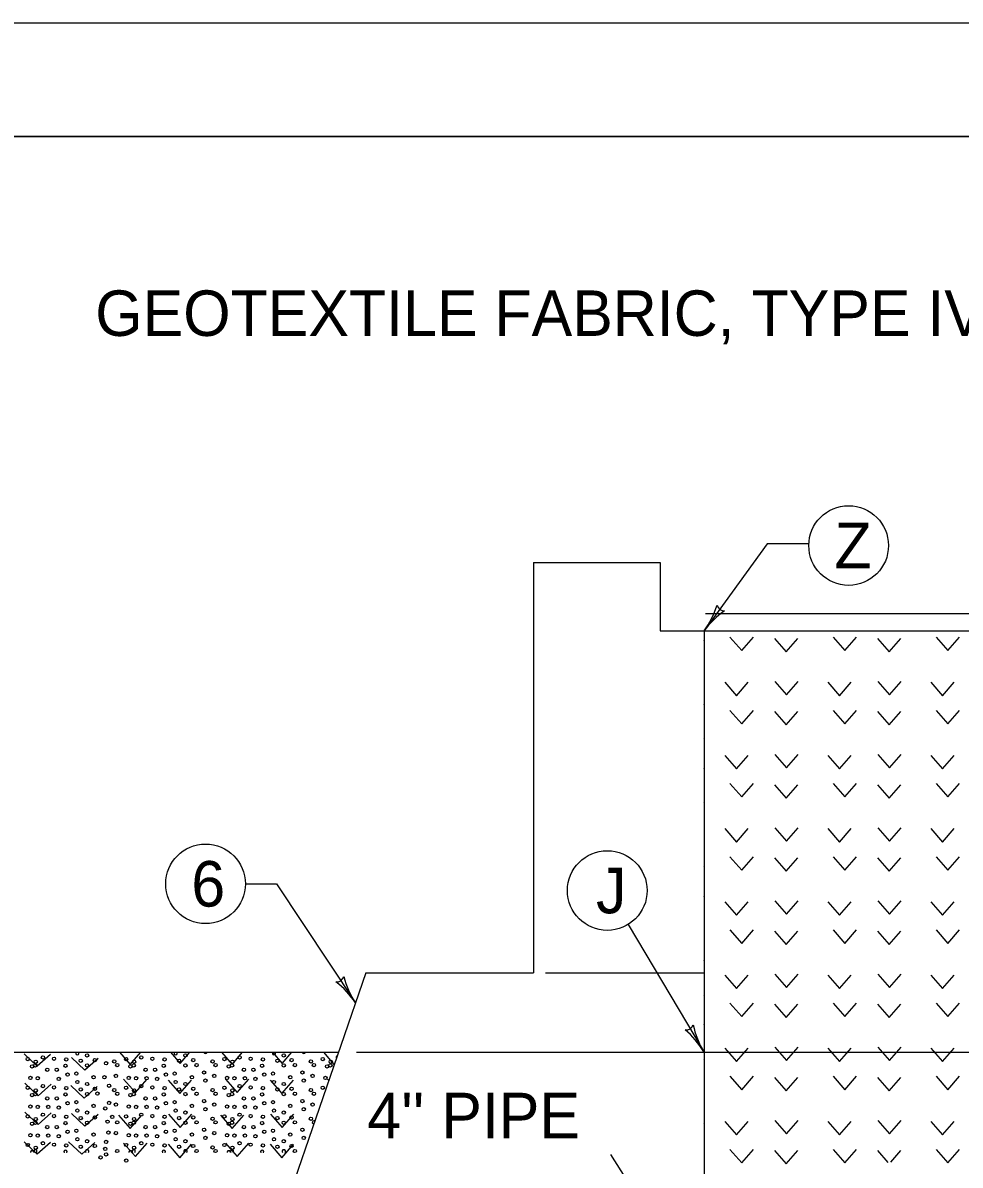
# Model space of a CAD drawing. Extents: x 1000 to 1036.3, y 1000 to 1022.
# Drawn here: x 1023.43 to 1027.55, y 1016.98 to 1022 of the extents above; entities that cross this region are included whole.
import ezdxf

# ---------------------------------------------------------------- set-up
doc = ezdxf.new("R2010")
doc.units = 0
for name, color, linetype in [('1', 7, 'Continuous'), ('10', 7, 'Continuous'), ('11', 7, 'Continuous'), ('5', 7, 'Continuous')]:
    doc.layers.add(name, color=color, linetype=linetype)

msp = doc.modelspace()

# ---------------------------------------------------------------- linework, layer by layer
at = {"layer": '1'}
for p, q in [((1026.6988, 1019.7098), (1026.4209, 1019.3275)), ((1026.8812, 1019.7098), (1026.6988, 1019.7098)), ((1025.6709, 1019.6278), (1026.2274, 1019.6278)), ((1025.6709, 1019.6278), (1025.6709, 1017.8258)), ((1026.2274, 1019.6278), (1026.2274, 1019.3275)), ((1026.4266, 1019.4047), (1030.8971, 1019.4047)), ((1026.2274, 1019.3275), (1035.2729, 1019.3275)), ((1026.4209, 1019.3275), (1026.4209, 1016.036)), ((1024.4055, 1018.2163), (1024.5428, 1018.2163)), ((1024.5428, 1018.2163), (1024.8894, 1017.6928)), ((1026.0868, 1018.0373), (1026.4209, 1017.4763)), ((1024.9352, 1017.8258), (1024.3185, 1016.036)), ((1024.9352, 1017.8258), (1025.6709, 1017.8258)), ((1025.724, 1017.8258), (1026.4209, 1017.8258)), ((1022.9757, 1017.4763), (1024.8148, 1017.4763)), ((1024.8942, 1017.4763), (1026.4209, 1017.4763)), ((1026.4209, 1017.4763), (1029.0487, 1017.4763)), ((1026.0105, 1017.027), (1026.4933, 1016.2573))]:
    msp.add_line(p, q, dxfattribs=at)
for points in [[(1023.5496, 1017.4665), (1023.4914, 1017.4152), (1023.4333, 1017.4699)], [(1023.7584, 1017.4494), (1023.7002, 1017.398), (1023.642, 1017.4528)], [(1023.553, 1017.3364), (1023.4949, 1017.2851), (1023.4367, 1017.3398)], [(1023.7549, 1017.3261), (1023.6968, 1017.2748), (1023.6386, 1017.3296)], [(1023.553, 1017.2097), (1023.4949, 1017.1584), (1023.4367, 1017.2132)], [(1023.7584, 1017.2029), (1023.7002, 1017.1515), (1023.642, 1017.2063)], [(1023.5496, 1017.0797), (1023.4914, 1017.0283), (1023.4333, 1017.0831)], [(1023.7447, 1017.0797), (1023.6865, 1017.0283), (1023.6283, 1017.0831)]]:
    msp.add_lwpolyline(points, dxfattribs=at)
for centre, radius, start, end in [((1026.1047, 1019.5574), 0.3909, 323.9867, 342.6555), ((1026.7372, 1019.0976), 0.3909, 125.3339, 143.9806), ((1026.5084, 1019.4477), 0.0313, 192.7613, 274.878), ((1026.1047, 1019.5574), 0.3909, 323.9745, 323.9867), ((1024.8074, 1017.8168), 0.0313, 262.2917, 344.4084), ((1025.2154, 1017.9087), 0.3909, 194.8643, 213.511), ((1024.5635, 1017.477), 0.3909, 33.5171, 52.1859), ((1024.5635, 1017.477), 0.3909, 33.5049, 33.5171), ((1026.3433, 1017.6062), 0.0313, 259.542, 341.6587), ((1026.0834, 1017.2784), 0.3909, 30.7674, 49.4361), ((1026.7552, 1017.6784), 0.3909, 192.1145, 210.7613), ((1026.0834, 1017.2784), 0.3909, 30.7551, 30.7674)]:
    msp.add_arc(centre, radius, start, end, dxfattribs=at)
at = {"layer": '10'}
for p, q in [((1000, 1022), (1036, 1022)), ((1007, 1021.5), (1035.5, 1021.5))]:
    msp.add_line(p, q, dxfattribs=at)
at = {"layer": '11'}
for p, q in [((1026.5347, 1019.3001), (1026.5861, 1019.2411)), ((1026.5861, 1019.2411), (1026.6375, 1019.3001)), ((1026.7301, 1019.2951), (1026.7816, 1019.2361)), ((1026.7816, 1019.2361), (1026.833, 1019.2951)), ((1026.9874, 1019.3001), (1027.0388, 1019.2411)), ((1027.0388, 1019.2411), (1027.0901, 1019.3001)), ((1027.1828, 1019.2951), (1027.2342, 1019.2361)), ((1027.2342, 1019.2361), (1027.2856, 1019.2951)), ((1027.4401, 1019.3001), (1027.4915, 1019.2411)), ((1027.4915, 1019.2411), (1027.5428, 1019.3001)), ((1026.5118, 1019.102), (1026.5632, 1019.043)), ((1026.5632, 1019.043), (1026.6146, 1019.102)), ((1026.7317, 1019.1061), (1026.7831, 1019.0472)), ((1026.7831, 1019.0472), (1026.8345, 1019.1061)), ((1026.9645, 1019.102), (1027.0159, 1019.043)), ((1027.0159, 1019.043), (1027.0672, 1019.102)), ((1027.1844, 1019.1061), (1027.2357, 1019.0472)), ((1027.2357, 1019.0472), (1027.2871, 1019.1061)), ((1027.4171, 1019.102), (1027.4686, 1019.043)), ((1027.4686, 1019.043), (1027.5199, 1019.102)), ((1026.5347, 1018.9786), (1026.5861, 1018.9196)), ((1026.5861, 1018.9196), (1026.6375, 1018.9786)), ((1026.7301, 1018.9735), (1026.7816, 1018.9146)), ((1026.7816, 1018.9146), (1026.833, 1018.9735)), ((1026.9874, 1018.9786), (1027.0388, 1018.9196)), ((1027.0388, 1018.9196), (1027.0901, 1018.9786)), ((1027.1828, 1018.9735), (1027.2342, 1018.9146)), ((1027.2342, 1018.9146), (1027.2856, 1018.9735)), ((1027.4401, 1018.9786), (1027.4915, 1018.9196)), ((1027.4915, 1018.9196), (1027.5428, 1018.9786)), ((1026.5118, 1018.7804), (1026.5632, 1018.7214)), ((1026.5632, 1018.7214), (1026.6146, 1018.7804)), ((1026.7317, 1018.7846), (1026.7831, 1018.7256)), ((1026.7831, 1018.7256), (1026.8345, 1018.7846)), ((1026.9645, 1018.7804), (1027.0159, 1018.7214)), ((1027.0159, 1018.7214), (1027.0672, 1018.7804)), ((1027.1844, 1018.7846), (1027.2357, 1018.7256)), ((1027.2357, 1018.7256), (1027.2871, 1018.7846)), ((1027.4171, 1018.7804), (1027.4686, 1018.7214)), ((1027.4686, 1018.7214), (1027.5199, 1018.7804)), ((1026.5347, 1018.657), (1026.5861, 1018.598)), ((1026.5861, 1018.598), (1026.6375, 1018.657)), ((1026.9874, 1018.657), (1027.0388, 1018.598)), ((1027.0388, 1018.598), (1027.0901, 1018.657)), ((1027.4401, 1018.657), (1027.4915, 1018.598)), ((1027.4915, 1018.598), (1027.5428, 1018.657)), ((1026.7301, 1018.6519), (1026.7816, 1018.593)), ((1026.7816, 1018.593), (1026.833, 1018.6519)), ((1027.1828, 1018.6519), (1027.2342, 1018.593)), ((1027.2342, 1018.593), (1027.2856, 1018.6519)), ((1026.5118, 1018.4588), (1026.5632, 1018.3998)), ((1026.5632, 1018.3998), (1026.6146, 1018.4588)), ((1026.7317, 1018.463), (1026.7831, 1018.4041)), ((1026.7831, 1018.4041), (1026.8345, 1018.463)), ((1026.9645, 1018.4588), (1027.0159, 1018.3998)), ((1027.0159, 1018.3998), (1027.0672, 1018.4588)), ((1027.1844, 1018.463), (1027.2357, 1018.4041)), ((1027.2357, 1018.4041), (1027.2871, 1018.463)), ((1027.4171, 1018.4588), (1027.4686, 1018.3998)), ((1027.4686, 1018.3998), (1027.5199, 1018.4588)), ((1026.5347, 1018.3354), (1026.5861, 1018.2764)), ((1026.5861, 1018.2764), (1026.6375, 1018.3354)), ((1026.7301, 1018.3303), (1026.7816, 1018.2714)), ((1026.7816, 1018.2714), (1026.833, 1018.3303)), ((1026.9874, 1018.3354), (1027.0388, 1018.2764)), ((1027.0388, 1018.2764), (1027.0901, 1018.3354)), ((1027.1828, 1018.3303), (1027.2342, 1018.2714)), ((1027.2342, 1018.2714), (1027.2856, 1018.3303)), ((1027.4401, 1018.3354), (1027.4915, 1018.2764)), ((1027.4915, 1018.2764), (1027.5428, 1018.3354)), ((1026.5118, 1018.1372), (1026.5632, 1018.0782)), ((1026.5632, 1018.0782), (1026.6146, 1018.1372)), ((1026.7317, 1018.1414), (1026.7831, 1018.0825)), ((1026.7831, 1018.0825), (1026.8345, 1018.1414)), ((1026.9645, 1018.1372), (1027.0159, 1018.0782)), ((1027.0159, 1018.0782), (1027.0672, 1018.1372)), ((1027.1844, 1018.1414), (1027.2357, 1018.0825)), ((1027.2357, 1018.0825), (1027.2871, 1018.1414)), ((1027.4171, 1018.1372), (1027.4686, 1018.0782)), ((1027.4686, 1018.0782), (1027.5199, 1018.1372)), ((1026.5347, 1018.0138), (1026.5861, 1017.9548)), ((1026.5861, 1017.9548), (1026.6375, 1018.0138)), ((1026.7301, 1018.0087), (1026.7816, 1017.9498)), ((1026.7816, 1017.9498), (1026.833, 1018.0087)), ((1026.9874, 1018.0138), (1027.0388, 1017.9548)), ((1027.0388, 1017.9548), (1027.0901, 1018.0138)), ((1027.1828, 1018.0087), (1027.2342, 1017.9498)), ((1027.2342, 1017.9498), (1027.2856, 1018.0087)), ((1027.4401, 1018.0138), (1027.4915, 1017.9548)), ((1027.4915, 1017.9548), (1027.5428, 1018.0138)), ((1026.5118, 1017.8156), (1026.5632, 1017.7566)), ((1026.5632, 1017.7566), (1026.6146, 1017.8156)), ((1026.7317, 1017.8198), (1026.7831, 1017.7609)), ((1026.7831, 1017.7609), (1026.8345, 1017.8198)), ((1026.9645, 1017.8156), (1027.0159, 1017.7566)), ((1027.0159, 1017.7566), (1027.0672, 1017.8156)), ((1027.1844, 1017.8198), (1027.2357, 1017.7609)), ((1027.2357, 1017.7609), (1027.2871, 1017.8198)), ((1027.4171, 1017.8156), (1027.4686, 1017.7566)), ((1027.4686, 1017.7566), (1027.5199, 1017.8156)), ((1026.5347, 1017.6922), (1026.5861, 1017.6332)), ((1026.5861, 1017.6332), (1026.6375, 1017.6922)), ((1026.7301, 1017.6871), (1026.7816, 1017.6282)), ((1026.7816, 1017.6282), (1026.833, 1017.6871)), ((1026.9874, 1017.6922), (1027.0388, 1017.6332)), ((1027.0388, 1017.6332), (1027.0901, 1017.6922)), ((1027.1828, 1017.6871), (1027.2342, 1017.6282)), ((1027.2342, 1017.6282), (1027.2856, 1017.6871)), ((1027.4401, 1017.6922), (1027.4915, 1017.6332)), ((1027.4915, 1017.6332), (1027.5428, 1017.6922)), ((1026.5118, 1017.4941), (1026.5632, 1017.4351)), ((1026.5632, 1017.4351), (1026.6146, 1017.4941)), ((1026.7317, 1017.4982), (1026.7831, 1017.4393)), ((1026.7831, 1017.4393), (1026.8345, 1017.4982)), ((1026.9645, 1017.4941), (1027.0159, 1017.4351)), ((1027.0159, 1017.4351), (1027.0672, 1017.4941)), ((1027.1844, 1017.4982), (1027.2357, 1017.4393)), ((1027.2357, 1017.4393), (1027.2871, 1017.4982)), ((1027.4171, 1017.4941), (1027.4686, 1017.4351)), ((1027.4686, 1017.4351), (1027.5199, 1017.4941)), ((1026.5347, 1017.3706), (1026.5861, 1017.3116)), ((1026.5861, 1017.3116), (1026.6375, 1017.3706)), ((1026.7301, 1017.3656), (1026.7816, 1017.3066)), ((1026.7816, 1017.3066), (1026.833, 1017.3656)), ((1026.9874, 1017.3706), (1027.0388, 1017.3116)), ((1027.0388, 1017.3116), (1027.0901, 1017.3706)), ((1027.1828, 1017.3656), (1027.2342, 1017.3066)), ((1027.2342, 1017.3066), (1027.2856, 1017.3656)), ((1027.4401, 1017.3706), (1027.4915, 1017.3116)), ((1027.4915, 1017.3116), (1027.5428, 1017.3706)), ((1026.5118, 1017.1725), (1026.5632, 1017.1135)), ((1026.5632, 1017.1135), (1026.6146, 1017.1725)), ((1026.7317, 1017.1766), (1026.7831, 1017.1177)), ((1026.7831, 1017.1177), (1026.8345, 1017.1766)), ((1026.9645, 1017.1725), (1027.0159, 1017.1135)), ((1027.0159, 1017.1135), (1027.0672, 1017.1725)), ((1027.1844, 1017.1766), (1027.2357, 1017.1177)), ((1027.2357, 1017.1177), (1027.2871, 1017.1766)), ((1027.4171, 1017.1725), (1027.4686, 1017.1135)), ((1027.4686, 1017.1135), (1027.5199, 1017.1725)), ((1026.5347, 1017.0491), (1026.5861, 1016.9901)), ((1026.5861, 1016.9901), (1026.6375, 1017.0491)), ((1026.7301, 1017.044), (1026.7816, 1016.9851)), ((1026.7816, 1016.9851), (1026.833, 1017.044)), ((1026.9874, 1017.0491), (1027.0388, 1016.9901)), ((1027.0388, 1016.9901), (1027.0901, 1017.0491)), ((1027.1828, 1017.044), (1027.2287, 1016.9914)), ((1027.2412, 1016.9931), (1027.2856, 1017.044)), ((1027.4401, 1017.0491), (1027.4915, 1016.9901)), ((1027.4915, 1016.9901), (1027.5428, 1017.0491))]:
    msp.add_line(p, q, dxfattribs=at)
msp.add_lwpolyline([(1007, 1000.5), (1035.5, 1000.5), (1035.5, 1021.5), (1007, 1021.5)], close=True, dxfattribs=at)
msp.add_lwpolyline([(1007, 1000.5), (1035.5, 1000.5), (1035.5, 1021.5), (1007, 1021.5)], close=True, dxfattribs=at)
msp.add_lwpolyline([(1007, 1000.5), (1035.5, 1000.5), (1035.5, 1021.5), (1007, 1021.5)], close=True, dxfattribs=at)
msp.add_lwpolyline([(1007, 1000.5), (1035.5, 1000.5), (1035.5, 1021.5), (1007, 1021.5)], close=True, dxfattribs=at)
for centre in [(1027.056, 1019.703), (1024.2305, 1018.2163), (1025.9957, 1018.1867)]:
    msp.add_circle(centre, 0.175, dxfattribs=at)
at = {"layer": '5'}
for p, q in [((1026.4209, 1019.2863), (1026.4218, 1019.2872)), ((1026.4209, 1019.1356), (1026.4233, 1019.1383)), ((1026.4209, 1019.0047), (1026.4218, 1019.0056)), ((1026.4209, 1018.854), (1026.4233, 1018.8567)), ((1026.4209, 1018.7231), (1026.4218, 1018.724)), ((1026.4209, 1018.5724), (1026.4233, 1018.5751)), ((1026.4209, 1018.4415), (1026.4218, 1018.4424)), ((1026.4209, 1018.2908), (1026.4233, 1018.2935)), ((1026.4209, 1018.1599), (1026.4218, 1018.1608)), ((1026.4209, 1018.0093), (1026.4233, 1018.0119)), ((1026.4209, 1017.8783), (1026.4218, 1017.8793)), ((1026.4209, 1017.7277), (1026.4233, 1017.7303)), ((1026.4209, 1017.5968), (1026.4218, 1017.5977)), ((1023.8529, 1017.4763), (1023.8994, 1017.4229)), ((1023.8994, 1017.4229), (1023.9458, 1017.4763)), ((1024.0765, 1017.4763), (1024.1193, 1017.4272)), ((1024.1193, 1017.4272), (1024.1621, 1017.4763)), ((1024.3006, 1017.4763), (1024.3471, 1017.4229)), ((1024.3471, 1017.4229), (1024.3935, 1017.4763)), ((1024.5242, 1017.4763), (1024.5669, 1017.4272)), ((1024.5669, 1017.4272), (1024.6098, 1017.4763)), ((1024.7483, 1017.4763), (1024.7948, 1017.4229)), ((1024.7948, 1017.4229), (1024.7974, 1017.426)), ((1026.4209, 1017.4461), (1026.4233, 1017.4488)), ((1023.8709, 1017.3585), (1023.9223, 1017.2995)), ((1023.9223, 1017.2995), (1023.9737, 1017.3585)), ((1024.0663, 1017.3534), (1024.1178, 1017.2945)), ((1024.1178, 1017.2945), (1024.1692, 1017.3534)), ((1024.3186, 1017.3585), (1024.37, 1017.2995)), ((1024.37, 1017.2995), (1024.4213, 1017.3585)), ((1024.514, 1017.3534), (1024.5654, 1017.2945)), ((1024.5654, 1017.2945), (1024.6168, 1017.3534)), ((1024.7663, 1017.3585), (1024.7719, 1017.352)), ((1026.4209, 1017.3152), (1026.4218, 1017.3161)), ((1024.0679, 1017.2045), (1024.1193, 1017.1456)), ((1024.1193, 1017.1456), (1024.1707, 1017.2045)), ((1024.5156, 1017.2045), (1024.5669, 1017.1456)), ((1024.5669, 1017.1456), (1024.6183, 1017.2045)), ((1023.848, 1017.2003), (1023.8994, 1017.1413)), ((1023.8994, 1017.1413), (1023.9508, 1017.2003)), ((1024.2957, 1017.2003), (1024.3471, 1017.1413)), ((1024.3471, 1017.1413), (1024.3984, 1017.2003)), ((1026.4209, 1017.1645), (1026.4233, 1017.1672)), ((1023.8709, 1017.0769), (1023.9223, 1017.0179)), ((1023.9223, 1017.0179), (1023.9737, 1017.0769)), ((1024.0663, 1017.0718), (1024.1178, 1017.0129)), ((1024.1178, 1017.0129), (1024.1692, 1017.0718)), ((1024.3186, 1017.0769), (1024.37, 1017.0179)), ((1024.37, 1017.0179), (1024.4213, 1017.0769)), ((1024.514, 1017.0718), (1024.5654, 1017.0129)), ((1024.5654, 1017.0129), (1024.6168, 1017.0718)), ((1026.4209, 1017.0336), (1026.4218, 1017.0345))]:
    msp.add_line(p, q, dxfattribs=at)
for centre in [(1023.4494, 1017.4462), (1023.5159, 1017.4536), (1023.5649, 1017.4476), (1023.6184, 1017.4446), (1023.7105, 1017.4625), (1023.8814, 1017.4462), (1023.9479, 1017.4536), (1023.9969, 1017.4476), (1024.0504, 1017.4446), (1024.1425, 1017.4625), (1024.3134, 1017.4462), (1024.3799, 1017.4536), (1024.4289, 1017.4476), (1024.4824, 1017.4446), (1024.5745, 1017.4625), (1024.7454, 1017.4462), (1023.4687, 1017.4139), (1023.4832, 1017.4184), (1023.4847, 1017.4342), (1023.5352, 1017.399), (1023.5768, 1017.399), (1023.6154, 1017.4168), (1023.6823, 1017.4387), (1023.7105, 1017.4184), (1023.7447, 1017.4417), (1023.7935, 1017.428), (1023.8294, 1017.4358), (1023.8427, 1017.4198), (1023.9007, 1017.4139), (1023.9152, 1017.4184), (1023.9167, 1017.4342), (1023.9672, 1017.399), (1024.0088, 1017.399), (1024.0474, 1017.4168), (1024.1143, 1017.4387), (1024.1425, 1017.4184), (1024.1767, 1017.4417), (1024.1915, 1017.4198), (1024.2614, 1017.4358), (1024.2747, 1017.4198), (1024.3327, 1017.4139), (1024.3472, 1017.4184), (1024.3487, 1017.4342), (1024.3992, 1017.399), (1024.4408, 1017.399), (1024.4794, 1017.4168), (1024.5463, 1017.4387), (1024.5745, 1017.4184), (1024.6087, 1017.4417), (1024.6235, 1017.4198), (1024.6934, 1017.4358), (1024.7067, 1017.4198), (1024.7647, 1017.4139), (1024.7792, 1017.4184), (1024.7807, 1017.4342), (1023.4613, 1017.3634), (1023.4936, 1017.3619), (1023.5857, 1017.3589), (1023.6243, 1017.3782), (1023.663, 1017.3827), (1023.6674, 1017.3455), (1023.7387, 1017.3664), (1023.7866, 1017.3664), (1023.8368, 1017.3723), (1023.8933, 1017.3634), (1023.9256, 1017.3619), (1023.9717, 1017.3619), (1024.0177, 1017.3589), (1024.0563, 1017.3782), (1024.095, 1017.3827), (1024.0994, 1017.3455), (1024.1707, 1017.3664), (1024.2243, 1017.3872), (1024.2302, 1017.3515), (1024.2688, 1017.3723), (1024.3253, 1017.3634), (1024.3576, 1017.3619), (1024.4037, 1017.3619), (1024.4497, 1017.3589), (1024.4883, 1017.3782), (1024.527, 1017.3827), (1024.5314, 1017.3455), (1024.6027, 1017.3664), (1024.6563, 1017.3872), (1024.6622, 1017.3515), (1024.7008, 1017.3723), (1024.7573, 1017.3634), (1023.4494, 1017.3203), (1023.4847, 1017.3084), (1023.5159, 1017.3277), (1023.5649, 1017.3218), (1023.6184, 1017.3188), (1023.6823, 1017.3128), (1023.7105, 1017.3366), (1023.7447, 1017.3158), (1023.7558, 1017.2945), (1023.8072, 1017.3287), (1023.8294, 1017.3099), (1023.8427, 1017.294), (1023.8814, 1017.3203), (1023.9167, 1017.3084), (1023.9479, 1017.3277), (1023.9969, 1017.3218), (1024.0504, 1017.3188), (1024.1143, 1017.3128), (1024.1425, 1017.3366), (1024.1767, 1017.3158), (1024.1915, 1017.294), (1024.2614, 1017.3099), (1024.2747, 1017.294), (1024.3134, 1017.3203), (1024.3487, 1017.3084), (1024.3799, 1017.3277), (1024.4289, 1017.3218), (1024.4824, 1017.3188), (1024.5463, 1017.3128), (1024.5745, 1017.3366), (1024.6087, 1017.3158), (1024.6235, 1017.294), (1024.6934, 1017.3099), (1024.7067, 1017.294), (1024.7454, 1017.3203), (1023.4687, 1017.288), (1023.4832, 1017.2925), (1023.5352, 1017.2732), (1023.5768, 1017.2732), (1023.6154, 1017.291), (1023.6243, 1017.2524), (1023.663, 1017.2568), (1023.7105, 1017.2925), (1023.8072, 1017.2534), (1023.8368, 1017.2464), (1023.9007, 1017.288), (1023.9152, 1017.2925), (1023.9672, 1017.2732), (1024.0088, 1017.2732), (1024.0474, 1017.291), (1024.0563, 1017.2524), (1024.095, 1017.2568), (1024.1425, 1017.2925), (1024.2243, 1017.2613), (1024.2688, 1017.2464), (1024.3327, 1017.288), (1024.3472, 1017.2925), (1024.3992, 1017.2732), (1024.4408, 1017.2732), (1024.4794, 1017.291), (1024.4883, 1017.2524), (1024.527, 1017.2568), (1024.5745, 1017.2925), (1024.6563, 1017.2613), (1024.7008, 1017.2464), (1023.4494, 1017.1944), (1023.4613, 1017.2375), (1023.4936, 1017.236), (1023.5159, 1017.2018), (1023.5397, 1017.236), (1023.5649, 1017.1959), (1023.5857, 1017.233), (1023.6674, 1017.2196), (1023.7105, 1017.2108), (1023.7387, 1017.2405), (1023.79, 1017.2294), (1023.8814, 1017.1944), (1023.8933, 1017.2375), (1023.9256, 1017.236), (1023.9479, 1017.2018), (1023.9717, 1017.236), (1023.9969, 1017.1959), (1024.0177, 1017.233), (1024.0994, 1017.2196), (1024.1425, 1017.2108), (1024.1707, 1017.2405), (1024.2302, 1017.2256), (1024.3134, 1017.1944), (1024.3253, 1017.2375), (1024.3576, 1017.236), (1024.3799, 1017.2018), (1024.4037, 1017.236), (1024.4289, 1017.1959), (1024.4497, 1017.233), (1024.5314, 1017.2196), (1024.5745, 1017.2108), (1024.6027, 1017.2405), (1024.6622, 1017.2256), (1023.4687, 1017.1622), (1023.4832, 1017.1666), (1023.4847, 1017.1825), (1023.5352, 1017.1473), (1023.5768, 1017.1473), (1023.6154, 1017.1651), (1023.6184, 1017.1929), (1023.6823, 1017.187), (1023.7105, 1017.1666), (1023.7447, 1017.19), (1023.8003, 1017.1712), (1023.8208, 1017.1918), (1023.8427, 1017.1681), (1023.9007, 1017.1622), (1023.9152, 1017.1666), (1023.9167, 1017.1825), (1023.9672, 1017.1473), (1024.0088, 1017.1473), (1024.0474, 1017.1651), (1024.0504, 1017.1929), (1024.1143, 1017.187), (1024.1425, 1017.1666), (1024.1767, 1017.19), (1024.1915, 1017.1681), (1024.2614, 1017.184), (1024.2747, 1017.1681), (1024.3327, 1017.1622), (1024.3472, 1017.1666), (1024.3487, 1017.1825), (1024.3992, 1017.1473), (1024.4408, 1017.1473), (1024.4794, 1017.1651), (1024.4824, 1017.1929), (1024.5463, 1017.187), (1024.5745, 1017.1666), (1024.6087, 1017.19), (1024.6235, 1017.1681), (1024.6934, 1017.184), (1023.4613, 1017.1116), (1023.4936, 1017.1102), (1023.5397, 1017.1102), (1023.5857, 1017.1072), (1023.6243, 1017.1265), (1023.663, 1017.131), (1023.6674, 1017.0938), (1023.7387, 1017.1146), (1023.8037, 1017.1233), (1023.8368, 1017.1206), (1023.8933, 1017.1116), (1023.9256, 1017.1102), (1023.9717, 1017.1102), (1024.0177, 1017.1072), (1024.0563, 1017.1265), (1024.095, 1017.131), (1024.0994, 1017.0938), (1024.1707, 1017.1146), (1024.2243, 1017.1354), (1024.2302, 1017.0998), (1024.2688, 1017.1206), (1024.3253, 1017.1116), (1024.3576, 1017.1102), (1024.4037, 1017.1102), (1024.4497, 1017.1072), (1024.4883, 1017.1265), (1024.527, 1017.131), (1024.5314, 1017.0938), (1024.6027, 1017.1146), (1024.6563, 1017.1354), (1024.6622, 1017.0998), (1023.4494, 1017.0686), (1023.4847, 1017.0566), (1023.5159, 1017.076), (1023.5649, 1017.07), (1023.6184, 1017.067), (1023.6823, 1017.0611), (1023.7105, 1017.0849), (1023.7447, 1017.0641), (1023.79, 1017.0514), (1023.7935, 1017.0822), (1023.8814, 1017.0686), (1023.9167, 1017.0566), (1023.9479, 1017.076), (1023.9969, 1017.07), (1024.0504, 1017.067), (1024.1143, 1017.0611), (1024.1425, 1017.0849), (1024.1767, 1017.0641), (1024.2614, 1017.0582), (1024.3134, 1017.0686), (1024.3487, 1017.0566), (1024.3799, 1017.076), (1024.4289, 1017.07), (1024.4824, 1017.067), (1024.5463, 1017.0611), (1024.5745, 1017.0849), (1024.6087, 1017.0641), (1023.7695, 1017.0137), (1023.7935, 1017.0274), (1023.8427, 1017.0422), (1023.8824, 1017), (1024.1915, 1017.0422), (1024.2747, 1017.0422), (1024.6235, 1017.0422)]:
    msp.add_circle(centre, 0.00723, dxfattribs=at)
for centre, start, end in [((1023.6674, 1017.4714), 137.5243, 42.4757), ((1024.0994, 1017.4714), 137.5243, 42.4757), ((1024.2302, 1017.4774), 188.9177, 351.0823), ((1024.5314, 1017.4714), 137.5243, 42.4757), ((1024.6622, 1017.4774), 188.9177, 351.0823), ((1024.8119, 1017.4536), 110.8355, 211.1366), ((1024.7067, 1017.1681), 56.8715, 265.1006), ((1023.4687, 1017.0363), 348.9353, 191.0647), ((1023.4832, 1017.0408), 305.9016, 234.0984), ((1023.6154, 1017.0392), 323.2847, 216.7153), ((1023.7105, 1017.0408), 305.9016, 234.0984), ((1023.9007, 1017.0363), 348.9353, 191.0647), ((1023.9152, 1017.0408), 305.9016, 234.0984), ((1024.0474, 1017.0392), 323.2847, 216.7153), ((1024.1425, 1017.0408), 305.9016, 234.0984), ((1024.3327, 1017.0363), 348.9353, 191.0647), ((1024.3472, 1017.0408), 305.9016, 234.0984), ((1024.4794, 1017.0392), 323.2847, 216.7153), ((1024.5745, 1017.0408), 305.9016, 234.0984)]:
    msp.add_arc(centre, 0.00723, start, end, dxfattribs=at)

# ---------------------------------------------------------------- texts
at = {"layer": '1'}
for s, p in [('GEOTEXTILE FABRIC, TYPE IV', (1023.7462, 1020.6241)), ('Z', (1026.9938, 1019.603)), ('6', (1024.1683, 1018.1163)), ('J', (1025.9461, 1018.0867)), ("4'' PIPE", (1024.9413, 1017.0982))]:
    msp.add_text(s, height=0.2, dxfattribs=at).set_placement(p)

doc.saveas('drawing.dxf')
